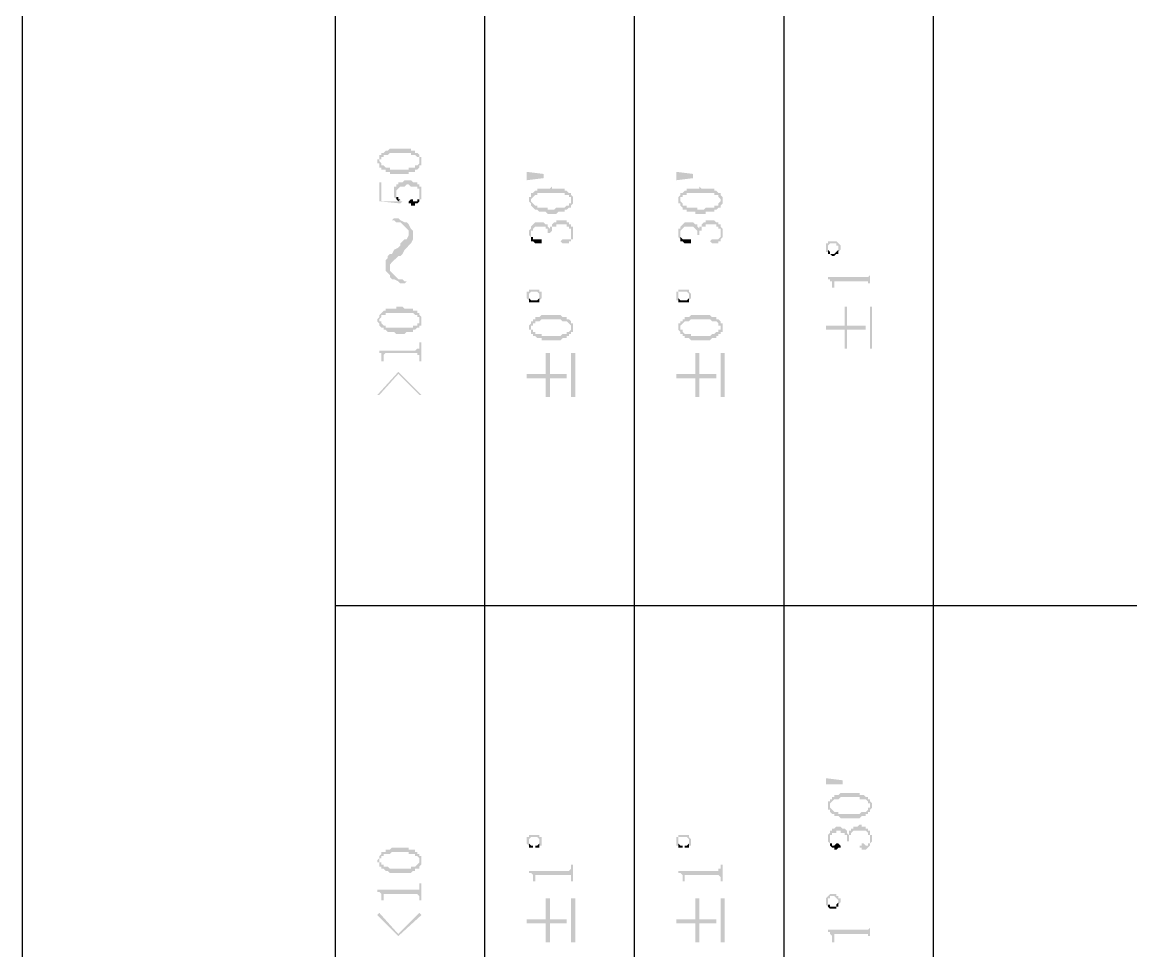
# Model space of a CAD drawing. Header units: inches. Extents: x 3613 to 8393, y -2205 to -794.
# Drawn here: x 5755.97 to 5779.73, y -1628.22 to -1608.31 of the extents above; entities that cross this region are included whole.
import ezdxf

# ---------------------------------------------------------------- set-up
doc = ezdxf.new("R2010")
doc.units = ezdxf.units.IN
doc.header["$MEASUREMENT"] = 0

msp = doc.modelspace()

# ---------------------------------------------------------------- hatches: boundary and pattern name
at = {"transparency": 33554559}
for points in [[(5763.582, -1611.295), (5763.582, -1611.34), (5763.627, -1611.34), (5763.627, -1611.385), (5763.627, -1611.43), (5763.627, -1611.295), (5763.627, -1611.25), (5763.673, -1611.25), (5763.673, -1611.205), (5763.718, -1611.205), (5763.718, -1611.16), (5763.808, -1611.16), (5763.853, -1611.115), (5764.304, -1611.115), (5764.304, -1611.16), (5764.395, -1611.16), (5764.44, -1611.205), (5764.485, -1611.205), (5764.485, -1611.25), (5764.485, -1611.295), (5764.485, -1611.16), (5764.485, -1611.16), (5764.44, -1611.115), (5764.395, -1611.115), (5764.395, -1611.069), (5764.304, -1611.069), (5764.304, -1611.024), (5763.853, -1611.024), (5763.808, -1611.069), (5763.763, -1611.069), (5763.718, -1611.115), (5763.673, -1611.115), (5763.673, -1611.16), (5763.627, -1611.16), (5763.627, -1611.205), (5763.627, -1611.25), (5763.582, -1611.25)], [(5763.627, -1611.43), (5763.673, -1611.43), (5763.673, -1611.476), (5763.763, -1611.476), (5763.763, -1611.521), (5763.853, -1611.521), (5763.853, -1611.566), (5764.259, -1611.566), (5764.259, -1611.521), (5764.395, -1611.521), (5764.395, -1611.476), (5764.44, -1611.476), (5764.485, -1611.43), (5764.485, -1611.385), (5764.53, -1611.385), (5764.53, -1611.34), (5764.53, -1611.295), (5764.53, -1611.25), (5764.53, -1611.205), (5764.485, -1611.205), (5764.485, -1611.16), (5764.485, -1611.295), (5764.485, -1611.34), (5764.485, -1611.34), (5764.44, -1611.385), (5764.395, -1611.385), (5764.395, -1611.43), (5764.259, -1611.43), (5764.259, -1611.476), (5763.853, -1611.476), (5763.853, -1611.43), (5763.763, -1611.43), (5763.718, -1611.385), (5763.673, -1611.385), (5763.673, -1611.34), (5763.673, -1611.34), (5763.627, -1611.295), (5763.627, -1611.295)], [(5766.787, -1611.521), (5767.148, -1611.566), (5767.148, -1611.656), (5766.787, -1611.701)], [(5769.991, -1611.521), (5770.352, -1611.566), (5770.352, -1611.656), (5769.991, -1611.701)], [(5763.627, -1611.746), (5763.627, -1612.153), (5764.079, -1612.198), (5764.124, -1612.153), (5764.079, -1612.153), (5764.079, -1612.107), (5764.034, -1612.153), (5763.673, -1612.153), (5763.673, -1611.746)], [(5763.943, -1611.927), (5763.943, -1612.017), (5763.943, -1612.062), (5763.943, -1612.062), (5763.989, -1612.107), (5763.989, -1611.972), (5763.989, -1611.927), (5763.989, -1611.927), (5764.034, -1611.882), (5764.034, -1611.882), (5764.079, -1611.837), (5764.169, -1611.837), (5764.214, -1611.792), (5764.259, -1611.792), (5764.304, -1611.837), (5764.44, -1611.837), (5764.44, -1611.882), (5764.485, -1611.882), (5764.485, -1611.927), (5764.485, -1611.972), (5764.485, -1612.107), (5764.53, -1612.107), (5764.53, -1612.062), (5764.53, -1611.972), (5764.53, -1611.927), (5764.53, -1611.837), (5764.485, -1611.837), (5764.485, -1611.792), (5764.44, -1611.792), (5764.44, -1611.746), (5764.35, -1611.746), (5764.304, -1611.701), (5764.169, -1611.701), (5764.124, -1611.746), (5764.034, -1611.746), (5764.034, -1611.792), (5763.989, -1611.792), (5763.989, -1611.837), (5763.943, -1611.837), (5763.943, -1611.882)], [(5763.989, -1612.107), (5763.989, -1612.107), (5764.034, -1612.153), (5764.034, -1612.153), (5764.079, -1612.107), (5764.034, -1612.107), (5764.034, -1612.062), (5763.989, -1612.062), (5763.989, -1612.017), (5763.989, -1611.972)], [(5764.259, -1612.153), (5764.259, -1612.198), (5764.304, -1612.198), (5764.304, -1612.243), (5764.395, -1612.243), (5764.395, -1612.198), (5764.44, -1612.198), (5764.485, -1612.153), (5764.485, -1611.972), (5764.485, -1612.062), (5764.485, -1612.107), (5764.44, -1612.107), (5764.44, -1612.153), (5764.35, -1612.153), (5764.35, -1612.107), (5764.304, -1612.107)], [(5766.832, -1612.153), (5766.832, -1612.153), (5766.877, -1612.198), (5766.877, -1612.243), (5766.877, -1612.107), (5766.877, -1612.107), (5766.922, -1612.062), (5766.922, -1612.062), (5766.967, -1612.017), (5767.012, -1612.017), (5767.012, -1611.972), (5767.599, -1611.972), (5767.599, -1612.017), (5767.689, -1612.017), (5767.689, -1612.062), (5767.735, -1612.062), (5767.735, -1612.107), (5767.735, -1612.153), (5767.735, -1611.972), (5767.689, -1611.972), (5767.644, -1611.927), (5767.599, -1611.927), (5767.599, -1611.882), (5767.328, -1611.882), (5767.328, -1611.837), (5767.328, -1611.837), (5767.283, -1611.882), (5767.012, -1611.882), (5767.012, -1611.927), (5766.967, -1611.927), (5766.922, -1611.972), (5766.877, -1611.972), (5766.877, -1612.017), (5766.877, -1612.062), (5766.832, -1612.062), (5766.832, -1612.107)], [(5766.877, -1612.243), (5766.922, -1612.288), (5766.922, -1612.288), (5766.967, -1612.333), (5767.012, -1612.333), (5767.058, -1612.378), (5767.193, -1612.378), (5767.238, -1612.423), (5767.419, -1612.423), (5767.464, -1612.378), (5767.599, -1612.378), (5767.599, -1612.333), (5767.644, -1612.333), (5767.689, -1612.288), (5767.735, -1612.288), (5767.735, -1612.243), (5767.735, -1612.243), (5767.78, -1612.198), (5767.78, -1612.153), (5767.78, -1612.107), (5767.78, -1612.062), (5767.78, -1612.062), (5767.735, -1612.017), (5767.735, -1612.153), (5767.735, -1612.198), (5767.689, -1612.198), (5767.689, -1612.243), (5767.644, -1612.243), (5767.599, -1612.288), (5767.419, -1612.288), (5767.373, -1612.333), (5767.238, -1612.333), (5767.238, -1612.288), (5767.012, -1612.288), (5767.012, -1612.243), (5766.967, -1612.243), (5766.922, -1612.198), (5766.922, -1612.198), (5766.877, -1612.153), (5766.877, -1612.153)], [(5770.036, -1612.153), (5770.036, -1612.198), (5770.081, -1612.198), (5770.081, -1612.243), (5770.081, -1612.107), (5770.081, -1612.062), (5770.127, -1612.062), (5770.127, -1612.017), (5770.217, -1612.017), (5770.217, -1611.972), (5770.804, -1611.972), (5770.804, -1612.017), (5770.894, -1612.017), (5770.894, -1612.062), (5770.894, -1612.062), (5770.939, -1612.107), (5770.939, -1612.153), (5770.939, -1611.972), (5770.894, -1611.972), (5770.849, -1611.927), (5770.804, -1611.927), (5770.804, -1611.882), (5770.533, -1611.882), (5770.488, -1611.837), (5770.488, -1611.882), (5770.217, -1611.882), (5770.217, -1611.927), (5770.172, -1611.927), (5770.127, -1611.972), (5770.081, -1611.972), (5770.081, -1612.017), (5770.081, -1612.017), (5770.036, -1612.062), (5770.036, -1612.107)], [(5770.081, -1612.243), (5770.127, -1612.288), (5770.127, -1612.333), (5770.217, -1612.333), (5770.217, -1612.378), (5770.397, -1612.378), (5770.397, -1612.423), (5770.623, -1612.423), (5770.623, -1612.378), (5770.804, -1612.378), (5770.804, -1612.333), (5770.849, -1612.333), (5770.894, -1612.288), (5770.939, -1612.288), (5770.939, -1612.243), (5770.939, -1612.243), (5770.984, -1612.198), (5770.984, -1612.153), (5770.984, -1612.107), (5770.984, -1612.062), (5770.984, -1612.062), (5770.939, -1612.017), (5770.939, -1612.153), (5770.939, -1612.153), (5770.894, -1612.198), (5770.894, -1612.243), (5770.804, -1612.243), (5770.804, -1612.288), (5770.623, -1612.288), (5770.578, -1612.333), (5770.442, -1612.333), (5770.442, -1612.288), (5770.217, -1612.288), (5770.217, -1612.243), (5770.127, -1612.243), (5770.127, -1612.198), (5770.127, -1612.198), (5770.081, -1612.153), (5770.081, -1612.153)], [(5763.898, -1612.559), (5763.943, -1612.559), (5763.989, -1612.604), (5764.079, -1612.604), (5764.124, -1612.649), (5764.169, -1612.694), (5764.169, -1612.694), (5764.214, -1612.739), (5764.259, -1612.784), (5764.259, -1613.1), (5764.259, -1613.1), (5764.304, -1613.055), (5764.35, -1612.965), (5764.35, -1612.784), (5764.304, -1612.739), (5764.259, -1612.649), (5764.259, -1612.649), (5764.214, -1612.604), (5764.169, -1612.604), (5764.079, -1612.559), (5764.034, -1612.514), (5763.943, -1612.514)], [(5766.832, -1612.83), (5766.832, -1612.875), (5766.832, -1612.875), (5766.877, -1612.92), (5766.877, -1612.965), (5766.877, -1612.83), (5766.877, -1612.784), (5766.922, -1612.784), (5766.922, -1612.739), (5766.922, -1612.739), (5766.967, -1612.694), (5767.193, -1612.694), (5767.193, -1612.739), (5767.238, -1612.739), (5767.238, -1612.784), (5767.238, -1612.83), (5767.283, -1612.83), (5767.283, -1612.875), (5767.283, -1612.83), (5767.328, -1612.784), (5767.328, -1612.739), (5767.328, -1612.694), (5767.419, -1612.694), (5767.419, -1612.649), (5767.644, -1612.649), (5767.644, -1612.694), (5767.689, -1612.694), (5767.689, -1612.739), (5767.735, -1612.739), (5767.735, -1612.784), (5767.735, -1612.83), (5767.735, -1612.649), (5767.689, -1612.649), (5767.689, -1612.604), (5767.644, -1612.604), (5767.644, -1612.559), (5767.419, -1612.559), (5767.419, -1612.604), (5767.373, -1612.604), (5767.328, -1612.649), (5767.328, -1612.694), (5767.283, -1612.694), (5767.283, -1612.739), (5767.283, -1612.739), (5767.238, -1612.694), (5767.238, -1612.649), (5767.193, -1612.649), (5767.148, -1612.604), (5766.967, -1612.604), (5766.922, -1612.649), (5766.922, -1612.649), (5766.877, -1612.694), (5766.877, -1612.739), (5766.877, -1612.739), (5766.832, -1612.784), (5766.832, -1612.784)], [(5767.509, -1613.01), (5767.509, -1613.01), (5767.554, -1613.055), (5767.689, -1613.055), (5767.689, -1613.01), (5767.735, -1613.01), (5767.735, -1612.965), (5767.78, -1612.965), (5767.78, -1612.875), (5767.78, -1612.83), (5767.78, -1612.784), (5767.78, -1612.694), (5767.735, -1612.694), (5767.735, -1612.875), (5767.735, -1612.92), (5767.735, -1612.965), (5767.554, -1612.965)], [(5770.036, -1612.83), (5770.036, -1612.875), (5770.036, -1612.92), (5770.081, -1612.965), (5770.081, -1612.83), (5770.081, -1612.784), (5770.081, -1612.784), (5770.127, -1612.739), (5770.127, -1612.739), (5770.172, -1612.694), (5770.352, -1612.694), (5770.397, -1612.739), (5770.397, -1612.739), (5770.442, -1612.784), (5770.442, -1612.83), (5770.442, -1612.875), (5770.488, -1612.875), (5770.488, -1612.784), (5770.533, -1612.784), (5770.533, -1612.739), (5770.533, -1612.694), (5770.623, -1612.694), (5770.623, -1612.649), (5770.849, -1612.649), (5770.849, -1612.694), (5770.894, -1612.694), (5770.894, -1612.739), (5770.939, -1612.739), (5770.939, -1612.784), (5770.939, -1612.83), (5770.939, -1612.649), (5770.894, -1612.649), (5770.894, -1612.604), (5770.849, -1612.604), (5770.804, -1612.559), (5770.623, -1612.559), (5770.623, -1612.604), (5770.578, -1612.604), (5770.533, -1612.649), (5770.533, -1612.694), (5770.488, -1612.694), (5770.488, -1612.739), (5770.488, -1612.739), (5770.442, -1612.694), (5770.442, -1612.649), (5770.397, -1612.649), (5770.352, -1612.604), (5770.172, -1612.604), (5770.127, -1612.649), (5770.127, -1612.649), (5770.081, -1612.694), (5770.081, -1612.739), (5770.036, -1612.739), (5770.036, -1612.784), (5770.036, -1612.784)], [(5770.713, -1613.01), (5770.713, -1613.01), (5770.758, -1613.055), (5770.894, -1613.055), (5770.894, -1613.01), (5770.939, -1613.01), (5770.939, -1612.965), (5770.939, -1612.965), (5770.984, -1612.92), (5770.984, -1612.875), (5770.984, -1612.83), (5770.984, -1612.784), (5770.984, -1612.739), (5770.939, -1612.694), (5770.939, -1612.875), (5770.939, -1612.92), (5770.939, -1612.92), (5770.894, -1612.965), (5770.758, -1612.965)], [(5763.763, -1613.552), (5763.763, -1613.642), (5763.808, -1613.687), (5763.853, -1613.732), (5763.853, -1613.507), (5763.898, -1613.461), (5763.943, -1613.416), (5763.989, -1613.371), (5764.034, -1613.326), (5764.079, -1613.326), (5764.124, -1613.281), (5764.169, -1613.191), (5764.169, -1613.191), (5764.214, -1613.146), (5764.259, -1613.1), (5764.259, -1612.83), (5764.259, -1612.875), (5764.214, -1612.965), (5764.169, -1612.965), (5764.124, -1613.01), (5764.079, -1613.055), (5764.079, -1613.1), (5764.034, -1613.146), (5763.943, -1613.191), (5763.943, -1613.191), (5763.898, -1613.281), (5763.853, -1613.281), (5763.808, -1613.326), (5763.808, -1613.371), (5763.763, -1613.416), (5763.763, -1613.461)], [(5766.877, -1612.965), (5766.877, -1613.01), (5766.922, -1613.01), (5766.967, -1613.055), (5767.103, -1613.055), (5767.103, -1613.01), (5767.103, -1612.965), (5766.922, -1612.965), (5766.922, -1612.92), (5766.877, -1612.92), (5766.877, -1612.83)], [(5770.081, -1612.965), (5770.081, -1613.01), (5770.127, -1613.01), (5770.172, -1613.055), (5770.307, -1613.055), (5770.307, -1613.01), (5770.307, -1612.965), (5770.127, -1612.965), (5770.081, -1612.92), (5770.081, -1612.83)], [(5773.196, -1613.146), (5773.196, -1613.191), (5773.196, -1613.236), (5773.241, -1613.236), (5773.241, -1613.146), (5773.241, -1613.1), (5773.241, -1613.1), (5773.286, -1613.055), (5773.421, -1613.055), (5773.421, -1613.1), (5773.466, -1613.1), (5773.466, -1613.281), (5773.466, -1613.236), (5773.466, -1613.236), (5773.511, -1613.191), (5773.511, -1613.146), (5773.511, -1613.1), (5773.466, -1613.055), (5773.466, -1613.055), (5773.421, -1613.01), (5773.241, -1613.01), (5773.241, -1613.055), (5773.196, -1613.055), (5773.196, -1613.1), (5773.196, -1613.1)], [(5773.241, -1613.236), (5773.241, -1613.281), (5773.286, -1613.281), (5773.331, -1613.326), (5773.376, -1613.326), (5773.421, -1613.281), (5773.466, -1613.281), (5773.466, -1613.146), (5773.466, -1613.191), (5773.466, -1613.191), (5773.421, -1613.236), (5773.421, -1613.236), (5773.376, -1613.281), (5773.286, -1613.281), (5773.286, -1613.236), (5773.286, -1613.236), (5773.241, -1613.191), (5773.241, -1613.146), (5773.241, -1613.146)], [(5763.853, -1613.732), (5763.853, -1613.777), (5763.898, -1613.822), (5763.943, -1613.822), (5764.034, -1613.868), (5764.079, -1613.913), (5764.169, -1613.913), (5764.214, -1613.868), (5764.169, -1613.868), (5764.124, -1613.822), (5764.034, -1613.822), (5763.989, -1613.777), (5763.943, -1613.732), (5763.943, -1613.732), (5763.898, -1613.687), (5763.853, -1613.642), (5763.853, -1613.597)], [(5773.241, -1613.777), (5773.241, -1613.822), (5773.286, -1613.822), (5773.286, -1613.868), (5773.331, -1613.868), (5773.331, -1613.958), (5773.331, -1614.003), (5773.376, -1614.003), (5773.376, -1613.913), (5773.376, -1613.868), (5774.098, -1613.868), (5774.098, -1613.913), (5774.143, -1613.913), (5774.143, -1613.958), (5774.143, -1614.003), (5774.143, -1613.642), (5774.143, -1613.687), (5774.143, -1613.732), (5774.098, -1613.777), (5774.053, -1613.777)], [(5766.787, -1614.184), (5766.787, -1614.229), (5766.787, -1614.229), (5766.832, -1614.274), (5766.832, -1614.138), (5766.832, -1614.138), (5766.877, -1614.093), (5767.012, -1614.093), (5767.058, -1614.138), (5767.058, -1614.274), (5767.058, -1614.274), (5767.103, -1614.229), (5767.103, -1614.184), (5767.103, -1614.138), (5767.103, -1614.093), (5767.058, -1614.093), (5767.058, -1614.048), (5766.832, -1614.048), (5766.832, -1614.093), (5766.787, -1614.093), (5766.787, -1614.138), (5766.787, -1614.138)], [(5769.991, -1614.184), (5769.991, -1614.229), (5769.991, -1614.274), (5770.036, -1614.274), (5770.036, -1614.138), (5770.036, -1614.093), (5770.217, -1614.093), (5770.262, -1614.138), (5770.262, -1614.274), (5770.262, -1614.274), (5770.307, -1614.229), (5770.307, -1614.184), (5770.307, -1614.138), (5770.307, -1614.138), (5770.262, -1614.093), (5770.262, -1614.048), (5770.036, -1614.048), (5770.036, -1614.093), (5769.991, -1614.093), (5769.991, -1614.138), (5769.991, -1614.138)], [(5766.832, -1614.274), (5766.832, -1614.319), (5767.058, -1614.319), (5767.058, -1614.184), (5767.058, -1614.229), (5767.058, -1614.229), (5767.012, -1614.274), (5766.877, -1614.274), (5766.832, -1614.229), (5766.832, -1614.184), (5766.832, -1614.184)], [(5770.036, -1614.274), (5770.036, -1614.319), (5770.262, -1614.319), (5770.262, -1614.184), (5770.262, -1614.229), (5770.262, -1614.229), (5770.217, -1614.274), (5770.081, -1614.274), (5770.036, -1614.229), (5770.036, -1614.184), (5770.036, -1614.184)], [(5763.582, -1614.68), (5763.582, -1614.725), (5763.582, -1614.725), (5763.627, -1614.77), (5763.627, -1614.815), (5763.627, -1614.68), (5763.627, -1614.68), (5763.673, -1614.635), (5763.673, -1614.59), (5763.763, -1614.59), (5763.763, -1614.545), (5764.35, -1614.545), (5764.395, -1614.59), (5764.44, -1614.59), (5764.44, -1614.635), (5764.485, -1614.635), (5764.485, -1614.68), (5764.485, -1614.545), (5764.44, -1614.545), (5764.44, -1614.499), (5764.35, -1614.499), (5764.35, -1614.454), (5764.169, -1614.454), (5764.124, -1614.409), (5763.989, -1614.409), (5763.989, -1614.454), (5763.763, -1614.454), (5763.763, -1614.499), (5763.718, -1614.499), (5763.673, -1614.545), (5763.673, -1614.545), (5763.627, -1614.59), (5763.627, -1614.635), (5763.627, -1614.635)], [(5763.627, -1614.815), (5763.673, -1614.861), (5763.718, -1614.861), (5763.718, -1614.906), (5763.763, -1614.906), (5763.808, -1614.951), (5763.943, -1614.951), (5763.989, -1614.996), (5764.169, -1614.996), (5764.214, -1614.951), (5764.35, -1614.951), (5764.35, -1614.906), (5764.395, -1614.906), (5764.44, -1614.861), (5764.485, -1614.861), (5764.485, -1614.815), (5764.53, -1614.815), (5764.53, -1614.77), (5764.53, -1614.68), (5764.53, -1614.635), (5764.53, -1614.635), (5764.485, -1614.59), (5764.485, -1614.725), (5764.485, -1614.77), (5764.44, -1614.77), (5764.44, -1614.815), (5764.35, -1614.815), (5764.35, -1614.861), (5763.763, -1614.861), (5763.763, -1614.815), (5763.718, -1614.815), (5763.673, -1614.77), (5763.673, -1614.725), (5763.627, -1614.725), (5763.627, -1614.68)], [(5766.832, -1614.861), (5766.832, -1614.906), (5766.877, -1614.906), (5766.877, -1614.951), (5766.877, -1614.996), (5766.877, -1614.861), (5766.877, -1614.815), (5766.922, -1614.815), (5766.922, -1614.77), (5766.967, -1614.77), (5766.967, -1614.725), (5767.058, -1614.725), (5767.103, -1614.68), (5767.509, -1614.68), (5767.554, -1614.725), (5767.644, -1614.725), (5767.689, -1614.77), (5767.689, -1614.77), (5767.735, -1614.815), (5767.735, -1614.861), (5767.735, -1614.725), (5767.735, -1614.725), (5767.689, -1614.68), (5767.644, -1614.68), (5767.644, -1614.635), (5767.554, -1614.635), (5767.509, -1614.59), (5767.103, -1614.59), (5767.058, -1614.635), (5766.967, -1614.635), (5766.967, -1614.68), (5766.922, -1614.68), (5766.922, -1614.725), (5766.877, -1614.725), (5766.877, -1614.77), (5766.877, -1614.77), (5766.832, -1614.815), (5766.832, -1614.815)], [(5770.036, -1614.861), (5770.036, -1614.906), (5770.036, -1614.906), (5770.081, -1614.951), (5770.081, -1614.996), (5770.081, -1614.861), (5770.081, -1614.815), (5770.081, -1614.815), (5770.127, -1614.77), (5770.127, -1614.77), (5770.172, -1614.725), (5770.262, -1614.725), (5770.307, -1614.68), (5770.713, -1614.68), (5770.758, -1614.725), (5770.849, -1614.725), (5770.894, -1614.77), (5770.894, -1614.815), (5770.939, -1614.815), (5770.939, -1614.861), (5770.939, -1614.725), (5770.939, -1614.725), (5770.894, -1614.68), (5770.849, -1614.68), (5770.849, -1614.635), (5770.758, -1614.635), (5770.713, -1614.59), (5770.307, -1614.59), (5770.262, -1614.635), (5770.172, -1614.635), (5770.172, -1614.68), (5770.127, -1614.68), (5770.127, -1614.725), (5770.081, -1614.725), (5770.081, -1614.77), (5770.036, -1614.77), (5770.036, -1614.815), (5770.036, -1614.815)], [(5773.196, -1614.815), (5773.196, -1614.906), (5773.602, -1614.906), (5773.602, -1615.312), (5773.647, -1615.312), (5773.647, -1614.906), (5774.053, -1614.906), (5774.053, -1614.815), (5773.647, -1614.815), (5773.647, -1614.409), (5773.602, -1614.409), (5773.602, -1614.815)], [(5774.188, -1615.312), (5774.188, -1614.409), (5774.143, -1614.409), (5774.143, -1615.312)], [(5766.877, -1614.996), (5766.922, -1614.996), (5766.922, -1615.041), (5766.967, -1615.041), (5767.012, -1615.086), (5767.103, -1615.086), (5767.103, -1615.131), (5767.509, -1615.131), (5767.554, -1615.086), (5767.644, -1615.086), (5767.644, -1615.041), (5767.689, -1615.041), (5767.689, -1614.996), (5767.735, -1614.996), (5767.735, -1614.951), (5767.78, -1614.951), (5767.78, -1614.906), (5767.78, -1614.861), (5767.78, -1614.815), (5767.78, -1614.77), (5767.735, -1614.77), (5767.735, -1614.725), (5767.735, -1614.861), (5767.735, -1614.906), (5767.735, -1614.906), (5767.689, -1614.951), (5767.644, -1614.951), (5767.644, -1614.996), (5767.554, -1614.996), (5767.509, -1615.041), (5767.103, -1615.041), (5767.103, -1614.996), (5766.967, -1614.996), (5766.967, -1614.951), (5766.922, -1614.951), (5766.922, -1614.906), (5766.877, -1614.906), (5766.877, -1614.861), (5766.877, -1614.861)], [(5770.081, -1614.996), (5770.127, -1614.996), (5770.127, -1615.041), (5770.172, -1615.041), (5770.172, -1615.086), (5770.262, -1615.086), (5770.307, -1615.131), (5770.713, -1615.131), (5770.758, -1615.086), (5770.849, -1615.086), (5770.849, -1615.041), (5770.894, -1615.041), (5770.894, -1614.996), (5770.939, -1614.996), (5770.939, -1614.951), (5770.984, -1614.951), (5770.984, -1614.906), (5770.984, -1614.861), (5770.984, -1614.815), (5770.984, -1614.77), (5770.939, -1614.77), (5770.939, -1614.725), (5770.939, -1614.861), (5770.939, -1614.906), (5770.894, -1614.906), (5770.894, -1614.951), (5770.849, -1614.951), (5770.804, -1614.996), (5770.758, -1614.996), (5770.713, -1615.041), (5770.307, -1615.041), (5770.307, -1614.996), (5770.172, -1614.996), (5770.127, -1614.951), (5770.127, -1614.906), (5770.081, -1614.906), (5770.081, -1614.861), (5770.081, -1614.861)], [(5763.582, -1615.357), (5763.627, -1615.357), (5763.627, -1615.402), (5763.673, -1615.402), (5763.673, -1615.447), (5763.673, -1615.583), (5763.718, -1615.583), (5763.718, -1615.447), (5763.718, -1615.447), (5763.763, -1615.402), (5764.44, -1615.402), (5764.44, -1615.447), (5764.485, -1615.447), (5764.485, -1615.583), (5764.53, -1615.583), (5764.53, -1615.176), (5764.485, -1615.176), (5764.485, -1615.267), (5764.485, -1615.312), (5764.44, -1615.312), (5764.395, -1615.357)], [(5766.787, -1615.853), (5766.787, -1615.944), (5767.193, -1615.944), (5767.193, -1616.35), (5767.283, -1616.35), (5767.283, -1615.944), (5767.644, -1615.944), (5767.644, -1615.853), (5767.283, -1615.853), (5767.283, -1615.402), (5767.193, -1615.402), (5767.193, -1615.853)], [(5767.825, -1616.35), (5767.825, -1615.402), (5767.735, -1615.402), (5767.735, -1616.35)], [(5769.991, -1615.853), (5769.991, -1615.944), (5770.397, -1615.944), (5770.397, -1616.35), (5770.488, -1616.35), (5770.488, -1615.944), (5770.849, -1615.944), (5770.849, -1615.853), (5770.488, -1615.853), (5770.488, -1615.402), (5770.397, -1615.402), (5770.397, -1615.853)], [(5771.029, -1616.35), (5771.029, -1615.402), (5770.939, -1615.402), (5770.939, -1616.35)], [(5763.582, -1616.305), (5763.627, -1616.305), (5764.034, -1615.853), (5764.485, -1616.305), (5764.53, -1616.305), (5764.034, -1615.808)], [(5773.196, -1624.519), (5773.557, -1624.564), (5773.557, -1624.654), (5773.196, -1624.654)], [(5773.241, -1625.106), (5773.241, -1625.151), (5773.241, -1625.196), (5773.286, -1625.196), (5773.286, -1625.241), (5773.286, -1625.106), (5773.286, -1625.06), (5773.286, -1625.06), (5773.331, -1625.015), (5773.331, -1625.015), (5773.376, -1624.97), (5773.466, -1624.97), (5773.511, -1624.925), (5773.918, -1624.925), (5773.918, -1624.97), (5774.053, -1624.97), (5774.098, -1625.015), (5774.098, -1625.06), (5774.143, -1625.06), (5774.143, -1625.106), (5774.143, -1624.97), (5774.098, -1624.97), (5774.098, -1624.925), (5774.053, -1624.925), (5774.008, -1624.88), (5773.918, -1624.88), (5773.918, -1624.835), (5773.511, -1624.835), (5773.466, -1624.88), (5773.376, -1624.88), (5773.376, -1624.925), (5773.331, -1624.925), (5773.331, -1624.97), (5773.286, -1624.97), (5773.286, -1625.015), (5773.241, -1625.015), (5773.241, -1625.06), (5773.241, -1625.06)], [(5773.286, -1625.241), (5773.286, -1625.241), (5773.331, -1625.286), (5773.376, -1625.286), (5773.376, -1625.331), (5773.466, -1625.331), (5773.511, -1625.376), (5773.918, -1625.376), (5773.963, -1625.331), (5774.053, -1625.331), (5774.053, -1625.286), (5774.098, -1625.286), (5774.098, -1625.241), (5774.143, -1625.241), (5774.143, -1625.196), (5774.143, -1625.196), (5774.188, -1625.151), (5774.188, -1625.106), (5774.188, -1625.06), (5774.188, -1625.06), (5774.143, -1625.015), (5774.143, -1624.97), (5774.143, -1625.106), (5774.143, -1625.151), (5774.098, -1625.151), (5774.098, -1625.196), (5774.098, -1625.196), (5774.053, -1625.241), (5773.963, -1625.241), (5773.918, -1625.286), (5773.466, -1625.286), (5773.466, -1625.241), (5773.376, -1625.241), (5773.331, -1625.196), (5773.331, -1625.196), (5773.286, -1625.151), (5773.286, -1625.106), (5773.286, -1625.106)], [(5773.241, -1625.783), (5773.241, -1625.828), (5773.241, -1625.873), (5773.241, -1625.873), (5773.286, -1625.918), (5773.286, -1625.828), (5773.286, -1625.783), (5773.286, -1625.737), (5773.331, -1625.737), (5773.331, -1625.692), (5773.421, -1625.692), (5773.421, -1625.647), (5773.511, -1625.647), (5773.511, -1625.692), (5773.602, -1625.692), (5773.602, -1625.737), (5773.647, -1625.737), (5773.647, -1625.828), (5773.647, -1625.873), (5773.692, -1625.873), (5773.692, -1625.828), (5773.692, -1625.737), (5773.737, -1625.737), (5773.737, -1625.692), (5773.737, -1625.692), (5773.782, -1625.647), (5774.053, -1625.647), (5774.098, -1625.692), (5774.098, -1625.737), (5774.143, -1625.737), (5774.143, -1625.783), (5774.143, -1625.828), (5774.143, -1625.647), (5774.098, -1625.647), (5774.098, -1625.602), (5774.053, -1625.602), (5774.053, -1625.557), (5773.963, -1625.557), (5773.963, -1625.512), (5773.918, -1625.512), (5773.873, -1625.557), (5773.782, -1625.557), (5773.782, -1625.602), (5773.737, -1625.602), (5773.737, -1625.647), (5773.692, -1625.647), (5773.692, -1625.692), (5773.692, -1625.737), (5773.647, -1625.692), (5773.647, -1625.647), (5773.647, -1625.647), (5773.602, -1625.602), (5773.557, -1625.602), (5773.511, -1625.557), (5773.421, -1625.557), (5773.376, -1625.602), (5773.331, -1625.602), (5773.331, -1625.647), (5773.286, -1625.647), (5773.286, -1625.692), (5773.286, -1625.692), (5773.241, -1625.737)], [(5766.787, -1625.873), (5766.787, -1625.918), (5766.787, -1625.918), (5766.832, -1625.963), (5766.832, -1625.828), (5766.832, -1625.828), (5766.877, -1625.783), (5767.012, -1625.783), (5767.058, -1625.828), (5767.058, -1625.963), (5767.103, -1625.963), (5767.103, -1625.873), (5767.103, -1625.828), (5767.103, -1625.783), (5767.058, -1625.783), (5767.058, -1625.737), (5766.832, -1625.737), (5766.832, -1625.783), (5766.787, -1625.783), (5766.787, -1625.828), (5766.787, -1625.828)], [(5769.991, -1625.873), (5769.991, -1625.918), (5769.991, -1625.963), (5770.036, -1625.963), (5770.036, -1625.828), (5770.036, -1625.783), (5770.217, -1625.783), (5770.262, -1625.828), (5770.262, -1625.963), (5770.307, -1625.963), (5770.307, -1625.873), (5770.307, -1625.828), (5770.307, -1625.828), (5770.262, -1625.783), (5770.262, -1625.737), (5770.036, -1625.737), (5770.036, -1625.783), (5769.991, -1625.783), (5769.991, -1625.828), (5769.991, -1625.828)], [(5773.918, -1626.008), (5773.963, -1626.008), (5773.963, -1626.053), (5774.053, -1626.053), (5774.098, -1626.008), (5774.098, -1626.008), (5774.143, -1625.963), (5774.143, -1625.918), (5774.143, -1625.918), (5774.188, -1625.873), (5774.188, -1625.828), (5774.188, -1625.783), (5774.188, -1625.737), (5774.143, -1625.737), (5774.143, -1625.647), (5774.143, -1625.828), (5774.143, -1625.873), (5774.143, -1625.918), (5774.098, -1625.918), (5774.098, -1625.963), (5774.053, -1625.963), (5774.008, -1625.918), (5773.963, -1625.918), (5773.963, -1625.963), (5773.918, -1625.963)], [(5763.582, -1626.279), (5763.582, -1626.324), (5763.627, -1626.324), (5763.627, -1626.369), (5763.627, -1626.414), (5763.627, -1626.279), (5763.627, -1626.234), (5763.673, -1626.234), (5763.673, -1626.189), (5763.718, -1626.189), (5763.718, -1626.144), (5763.853, -1626.144), (5763.898, -1626.098), (5764.259, -1626.098), (5764.259, -1626.144), (5764.395, -1626.144), (5764.395, -1626.189), (5764.44, -1626.189), (5764.485, -1626.234), (5764.485, -1626.279), (5764.485, -1626.144), (5764.44, -1626.144), (5764.44, -1626.098), (5764.395, -1626.098), (5764.395, -1626.053), (5764.259, -1626.053), (5764.259, -1626.008), (5763.898, -1626.008), (5763.853, -1626.053), (5763.763, -1626.053), (5763.763, -1626.098), (5763.673, -1626.098), (5763.673, -1626.144), (5763.673, -1626.144), (5763.627, -1626.189), (5763.627, -1626.234), (5763.627, -1626.234)], [(5766.832, -1625.963), (5766.832, -1626.008), (5767.058, -1626.008), (5767.058, -1625.873), (5767.058, -1625.918), (5767.058, -1625.918), (5767.012, -1625.963), (5766.967, -1625.963), (5766.967, -1626.008), (5766.922, -1626.008), (5766.922, -1625.963), (5766.877, -1625.963), (5766.832, -1625.918), (5766.832, -1625.873), (5766.832, -1625.873)], [(5770.036, -1625.963), (5770.036, -1626.008), (5770.262, -1626.008), (5770.262, -1625.873), (5770.262, -1625.918), (5770.262, -1625.918), (5770.217, -1625.963), (5770.172, -1625.963), (5770.172, -1626.008), (5770.127, -1626.008), (5770.127, -1625.963), (5770.081, -1625.963), (5770.036, -1625.918), (5770.036, -1625.873), (5770.036, -1625.873)], [(5773.286, -1625.918), (5773.286, -1625.963), (5773.286, -1625.963), (5773.331, -1626.008), (5773.376, -1626.008), (5773.376, -1626.053), (5773.421, -1626.053), (5773.466, -1626.008), (5773.511, -1626.008), (5773.511, -1625.963), (5773.511, -1625.963), (5773.466, -1625.918), (5773.421, -1625.918), (5773.376, -1625.963), (5773.331, -1625.963), (5773.331, -1625.918), (5773.286, -1625.918), (5773.286, -1625.873), (5773.286, -1625.828)], [(5763.627, -1626.414), (5763.673, -1626.414), (5763.673, -1626.459), (5763.718, -1626.459), (5763.763, -1626.505), (5763.808, -1626.505), (5763.853, -1626.55), (5764.304, -1626.55), (5764.35, -1626.505), (5764.395, -1626.505), (5764.395, -1626.459), (5764.485, -1626.459), (5764.485, -1626.414), (5764.485, -1626.414), (5764.53, -1626.369), (5764.53, -1626.324), (5764.53, -1626.279), (5764.53, -1626.234), (5764.53, -1626.189), (5764.485, -1626.189), (5764.485, -1626.144), (5764.485, -1626.324), (5764.485, -1626.324), (5764.44, -1626.369), (5764.44, -1626.369), (5764.395, -1626.414), (5764.304, -1626.414), (5764.304, -1626.459), (5763.853, -1626.459), (5763.808, -1626.414), (5763.718, -1626.414), (5763.718, -1626.369), (5763.673, -1626.369), (5763.673, -1626.324), (5763.627, -1626.324), (5763.627, -1626.279)], [(5766.832, -1626.505), (5766.832, -1626.55), (5766.877, -1626.55), (5766.922, -1626.595), (5766.922, -1626.64), (5766.922, -1626.73), (5766.967, -1626.73), (5766.967, -1626.64), (5766.967, -1626.595), (5767.735, -1626.595), (5767.735, -1626.64), (5767.735, -1626.73), (5767.78, -1626.73), (5767.78, -1626.369), (5767.735, -1626.369), (5767.735, -1626.414), (5767.735, -1626.459), (5767.735, -1626.459), (5767.689, -1626.505), (5767.644, -1626.505)], [(5770.036, -1626.505), (5770.036, -1626.55), (5770.081, -1626.55), (5770.127, -1626.595), (5770.127, -1626.64), (5770.127, -1626.73), (5770.172, -1626.73), (5770.172, -1626.64), (5770.172, -1626.595), (5770.894, -1626.595), (5770.939, -1626.64), (5770.939, -1626.73), (5770.984, -1626.73), (5770.984, -1626.369), (5770.939, -1626.369), (5770.939, -1626.414), (5770.939, -1626.459), (5770.894, -1626.459), (5770.894, -1626.505), (5770.849, -1626.505)], [(5763.582, -1626.911), (5763.582, -1626.956), (5763.627, -1626.956), (5763.673, -1627.001), (5763.673, -1627.091), (5763.673, -1627.136), (5763.718, -1627.136), (5763.718, -1627.046), (5763.718, -1627.001), (5764.44, -1627.001), (5764.485, -1627.046), (5764.485, -1627.091), (5764.485, -1627.136), (5764.53, -1627.136), (5764.53, -1626.775), (5764.485, -1626.775), (5764.485, -1626.866), (5764.485, -1626.911), (5764.395, -1626.911)], [(5766.787, -1627.543), (5766.787, -1627.633), (5767.193, -1627.633), (5767.193, -1628.039), (5767.283, -1628.039), (5767.283, -1627.633), (5767.644, -1627.633), (5767.644, -1627.543), (5767.283, -1627.543), (5767.283, -1627.091), (5767.193, -1627.091), (5767.193, -1627.543)], [(5767.825, -1628.039), (5767.825, -1627.091), (5767.735, -1627.091), (5767.735, -1628.039)], [(5769.991, -1627.543), (5769.991, -1627.633), (5770.397, -1627.633), (5770.397, -1628.039), (5770.488, -1628.039), (5770.488, -1627.633), (5770.849, -1627.633), (5770.849, -1627.543), (5770.488, -1627.543), (5770.488, -1627.091), (5770.397, -1627.091), (5770.397, -1627.543)], [(5771.029, -1628.039), (5771.029, -1627.091), (5770.939, -1627.091), (5770.939, -1628.039)], [(5773.196, -1627.136), (5773.196, -1627.182), (5773.196, -1627.227), (5773.196, -1627.227), (5773.241, -1627.272), (5773.241, -1627.091), (5773.286, -1627.091), (5773.286, -1627.046), (5773.376, -1627.046), (5773.421, -1627.091), (5773.421, -1627.091), (5773.466, -1627.136), (5773.466, -1627.272), (5773.466, -1627.227), (5773.466, -1627.227), (5773.511, -1627.182), (5773.511, -1627.136), (5773.511, -1627.091), (5773.466, -1627.091), (5773.466, -1627.046), (5773.421, -1627.046), (5773.421, -1627.001), (5773.286, -1627.001), (5773.241, -1627.046), (5773.241, -1627.046), (5773.196, -1627.091)], [(5773.241, -1627.272), (5773.241, -1627.272), (5773.286, -1627.317), (5773.421, -1627.317), (5773.421, -1627.272), (5773.466, -1627.272), (5773.466, -1627.136), (5773.466, -1627.182), (5773.466, -1627.182), (5773.421, -1627.227), (5773.421, -1627.272), (5773.286, -1627.272), (5773.286, -1627.227), (5773.241, -1627.227), (5773.241, -1627.182), (5773.241, -1627.182)], [(5763.582, -1627.452), (5764.034, -1627.904), (5764.53, -1627.452), (5764.485, -1627.407), (5764.034, -1627.859), (5763.627, -1627.407)], [(5773.241, -1627.768), (5773.241, -1627.813), (5773.286, -1627.813), (5773.286, -1627.859), (5773.286, -1627.859), (5773.331, -1627.904), (5773.331, -1628.039), (5773.376, -1628.039), (5773.376, -1627.904), (5773.376, -1627.859), (5774.098, -1627.859), (5774.098, -1627.904), (5774.143, -1627.904), (5774.143, -1628.039), (5774.143, -1627.633), (5774.143, -1627.723), (5774.143, -1627.723), (5774.098, -1627.768), (5774.053, -1627.768)]]:
    msp.add_hatch(color=256, dxfattribs=at).paths.add_polyline_path(points)

# ---------------------------------------------------------------- linework, layer by layer
for p, q in [((5762.68, -1573.983), (5762.68, -1860.724)), ((5775.497, -1620.818), (6171.935, -1620.818))]:
    msp.add_line(p, q)
msp.add_lwpolyline([(6175.973, -1864.983), (6175.973, -1567.983), (5755.973, -1567.983), (5755.973, -1864.983)], close=True)
for points in [[(5765.884, -1573.983), (5765.884, -1647.897)], [(5769.088, -1573.983), (5769.088, -1647.897)], [(5772.293, -1573.983), (5772.293, -1647.897)], [(5775.497, -1573.983), (5775.497, -1860.724)], [(5762.68, -1620.818), (5775.497, -1620.818)]]:
    msp.add_lwpolyline(points)

doc.saveas('drawing.dxf')
